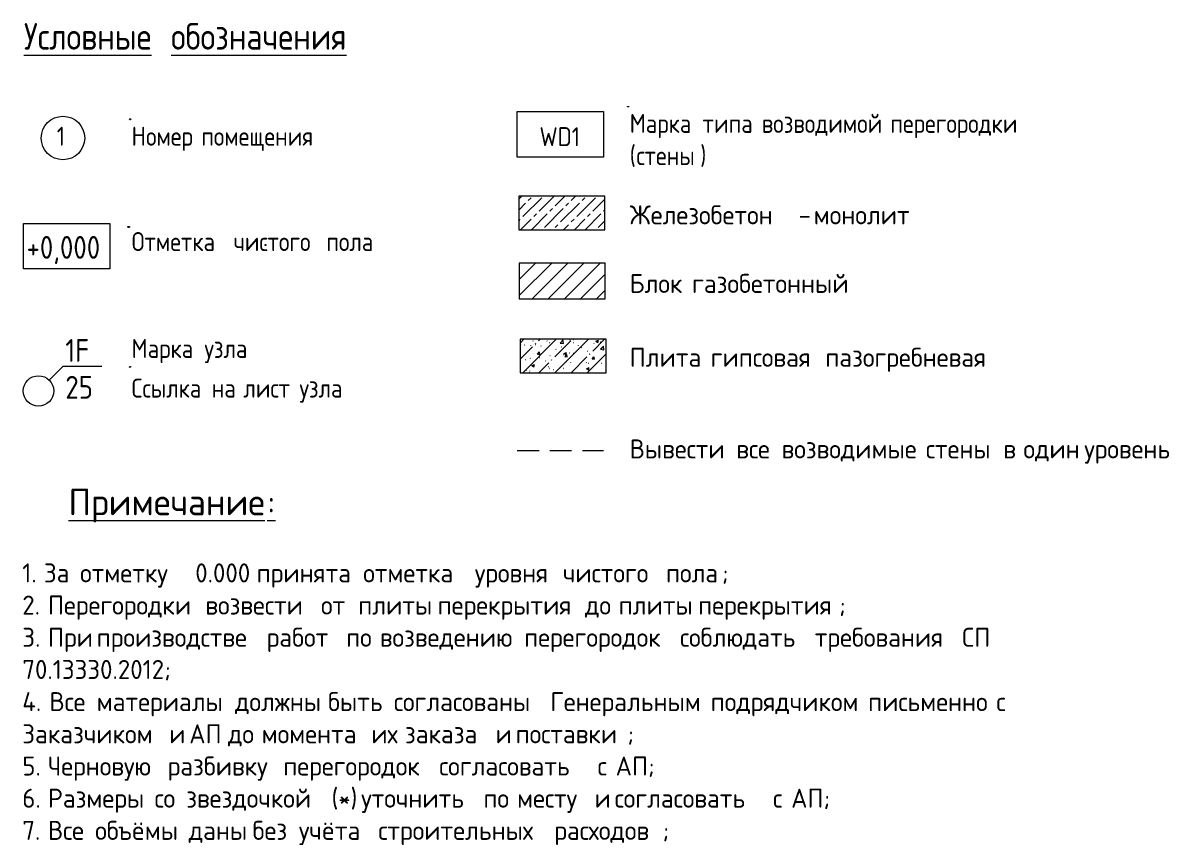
# Model space of a CAD drawing. Header units: millimetres. Extents: x 35787 to 244346, y -8553 to 29000.
# Drawn here: x 86032 to 96585, y -243 to 7327 of the extents above; entities that cross this region are included whole.
import ezdxf

# ---------------------------------------------------------------- set-up
doc = ezdxf.new("R2010")
doc.units = ezdxf.units.MM
doc.linetypes.add('ADSK_Штрих_ш2 п1', pattern=[300, 200, -100])
for name, color, linetype, lineweight in [('A-DETL', 7, 'Continuous', 9), ('A-DETL-1', 7, 'ADSK_Штрих_ш2 п1', 9), ('A-DETL-GENF', 7, 'Continuous', 9), ('G-ANNO-TEXT', 7, 'Continuous', 9)]:
    doc.layers.add(name, color=color, linetype=linetype, lineweight=lineweight)
for name, color, linetype, lineweight, true_color in [('A-DETL-GENF-3', 7, 'Continuous', 9, 0xe4eaf1), ('A-DETL-GENF-4', 9, 'Continuous', 9, 0x808080), ('A-DETL-GENF-5', 7, 'Continuous', 9, 0xc0c0c0), ('G-ANNO-TEXT-1', 7, 'Continuous', 9, 0x3c3c3c)]:
    doc.layers.add(name, color=color, linetype=linetype, lineweight=lineweight, true_color=true_color)
doc.styles.add('GOST Common_2', font='GOST_Common.ttf', dxfattribs={"height": 245})
doc.styles.add('GOST Common_3', font='GOST_Common.ttf', dxfattribs={"height": 175})
doc.styles.add('GOST Common_4', font='GOST_Common.ttf', dxfattribs={"width": 0.9, "height": 210})
doc.styles.add('GOST Common_5', font='GOST_Common.ttf', dxfattribs={"width": 0.9, "height": 175})
doc.styles.add('GOST Common_6', font='GOST_Common.ttf', dxfattribs={"width": 0.9, "height": 245})

msp = doc.modelspace()

# ---------------------------------------------------------------- hatches: boundary and pattern name
at = {"layer": 'A-DETL-GENF'}
h = msp.add_hatch(dxfattribs=at)
h.set_pattern_fill('FP_88', color=256, style=0, pattern_type=2)
h.set_pattern_definition([(45, (83409.144, 0), (98.99495, 197.9899), [245, -35, 35, -35])])
h.paths.add_polyline_path([(91389.9, 5423.3), (91389.9, 5731.7), (90597.4, 5731.7), (90597.4, 5423.3)])
at = {"layer": 'A-DETL-GENF-3'}
msp.add_hatch(color=256, dxfattribs=at).paths.add_polyline_path([(88271.5, 5279.5), (88271.5, 5284.5), (88258.8, 5284.5), (88258.8, 5279.5)])
at = {"layer": 'A-DETL-GENF-4'}
h = msp.add_hatch(dxfattribs=at)
h.set_pattern_fill('FP_89', color=256, style=0, pattern_type=2)
h.set_pattern_definition([(45, (83409.14, 0), (-74.2462, 74.2462), [])])
h.paths.add_polyline_path([(91394.3, 4786.5), (91394.3, 5115.7), (90601.8, 5115.7), (90601.8, 4786.5)])
at = {"layer": 'A-DETL-GENF-5'}
h = msp.add_hatch(dxfattribs=at)
h.set_pattern_fill('FP_90', color=256, style=0, pattern_type=2)
h.set_pattern_definition([(45, (83409.14, 0), (-148.4924, 148.4924), [210, -35, 7, -35]), (45, (83409.14, 148.4), (-148.4924, 148.4924), []), (50, (83409.14, 0), (251.0407, -21.9632), [26.25, -288.75]), (355, (83409.14, 0), (-48.5625, 263.267), [21, -231]), (100.451, (83430.06, -1.83), (202.48, 241.303), [22.309, -245.4]), (46.184, (83409.14, 70), (373.534, -57.933), [39.375, -433.125]), (96.636, (83440.27, 65.17), (327.13, 340.944), [33.464, -368.1]), (351.184, (83409.14, 70), (327.133, 340.94), [31.5, -346.5]), (21, (83444.14, 52.5), (208.917, -140.9164), [26.25, -288.75]), (326, (83444.14, 52.5), (85.161, 253.8024), [21, -231]), (71.451, (83461.55, 40.76), (294.079, 112.884), [22.309, -245.4]), (37.5, (83409.14, 0), (4.25595, 116.51285), [2.347, -225.853, 2.347, -232.153, -231.875]), (37.5, (83409.14, 0), (4.25595, 116.51285), [-462.7, 2.347, -229.528]), (7.5, (83409.14, 0), (92.0743, 138.0441), [2.347, -131.353, 2.347, -220.603, -88.375]), (7.5, (83409.14, 0), (92.0743, 138.0441), [-356.65, 2.347, -86.028]), (327.5, (83331.09, 0), (186.8379, -7.8942), [2.347, -85.153, 2.347, -270.653, -362.25]), (327.5, (83331.09, 0), (186.8379, -7.8942), [-360.5, 2.347, -359.903]), (317.5, (83296.1, 0), (204.1152, 35.0367), [2.347, -111.403, 2.347, -178.953, -257.25]), (317.5, (83296.1, 0), (204.1152, 35.0367), [-295.05, 2.347, -254.903])])
h.paths.add_polyline_path([(91403.1, 4105.8), (91403.1, 4414.3), (90610.6, 4414.3), (90610.6, 4105.8)])

# ---------------------------------------------------------------- linework, layer by layer
at = {"layer": 'A-DETL'}
for p, q in [((91599, 6557.9), (91610, 6557.9)), ((91599, 6553.8), (91599, 6557.9)), ((91610, 6553.8), (91599, 6553.8)), ((91610, 6557.9), (91610, 6553.8)), ((90583.8, 6513), (91376.3, 6513)), ((90583.8, 6091.3), (90583.8, 6513)), ((91376.3, 6513), (91376.3, 6091.3)), ((91376.3, 6091.3), (90583.8, 6091.3)), ((91389.9, 5731.7), (90597.4, 5731.7)), ((90597.4, 5731.7), (90597.4, 5423.3)), ((91389.9, 5423.3), (91389.9, 5731.7)), ((86998.9, 5452.4), (87012.7, 5452.4)), ((86998.9, 5446.9), (86998.9, 5452.4)), ((86998.9, 5446.9), (87012.7, 5446.9)), ((87012.7, 5452.4), (87012.7, 5446.9)), ((90597.4, 5423.3), (91389.9, 5423.3)), ((88271.5, 5284.5), (88258.8, 5284.5)), ((88258.8, 5284.5), (88258.8, 5279.5)), ((88258.8, 5279.5), (88271.5, 5279.5)), ((88271.5, 5279.5), (88271.5, 5284.5)), ((91394.3, 5115.7), (90601.8, 5115.7)), ((90601.8, 5115.7), (90601.8, 4786.5)), ((91394.3, 4786.5), (91394.3, 5115.7)), ((90601.8, 4786.5), (91394.3, 4786.5)), ((91403.1, 4414.3), (90610.6, 4414.3)), ((90610.6, 4414.3), (90610.6, 4105.8)), ((91403.1, 4105.8), (91403.1, 4414.3)), ((86398.9, 4162.9), (86273.9, 4037.9)), ((86758.9, 4162.9), (86398.9, 4162.9)), ((87016.4, 4159.3), (87020.1, 4162.9)), ((87020.1, 4162.9), (87028.5, 4162.9)), ((90610.6, 4105.8), (91403.1, 4105.8))]:
    msp.add_line(p, q, dxfattribs=at)
for centre, radius in [((86400.6, 6267.6), 200), ((87019.2, 6439.7), 5), ((87015.1, 4157.9), 1.85), ((86174.9, 3938.9), 140)]:
    msp.add_circle(centre, radius, dxfattribs=at)
at = {"layer": 'A-DETL-1'}
msp.add_line((90583.8, 3391.3), (91376.3, 3391.3), dxfattribs=at)
at = {"layer": 'G-ANNO-TEXT-1', "flags": 128}
msp.add_lwpolyline([(86036.8, 5479.9), (86830.6, 5479.9), (86830.6, 5062.7), (86036.8, 5062.7)], close=True, dxfattribs=at)

# ---------------------------------------------------------------- texts
at = {"layer": 'G-ANNO-TEXT', "attachment_point": 1}
for s, insert, char_height, width, style in [('\\LУсловные', (86040.9, 7325.6), 245, 1550.544, 'GOST Common_6'), ('\\L\\fGOST Common|b0|i0|c204|p34|;\\W.9;\\L ', (87320.3, 7325.6), 245, 90.911, 'GOST Common_6'), ('\\Lобозначения', (87395.3, 7325.6), 245, 2111.164, 'GOST Common_6'), ('Марка', (91618.6, 6489.6), 175, 747.493, 'GOST Common_5'), ('\\fGOST Common|b0|i0|c204|p34|;\\W.9; ', (92235.3, 6489.6), 175, 65.658, 'GOST Common_5'), ('\\fGOST Common|b0|i0|c204|p34|;\\W.9; ', (92781.2, 6489.6), 175, 65.658, 'GOST Common_5'), ('возводимой', (92835.4, 6489.6), 175, 1368.721, 'GOST Common_5'), ('\\fGOST Common|b0|i0|c204|p34|;\\W.9; ', (93964.7, 6489.6), 175, 65.658, 'GOST Common_5'), ('перегородки', (94018.9, 6489.6), 175, 1500.037, 'GOST Common_5'), ('\\fGOST Common|b0|i0|c204|p34|;\\W.9; ', (95256.5, 6489.6), 175, 65.658, 'GOST Common_5'), ('\\fGOST Common|b0|i0|c204|p34|;\\W.9;1', (86343.5, 6371.5), 175, 95.962, 'GOST Common_5'), ('Номер', (87032, 6371.5), 175, 712.139, 'GOST Common_5'), ('\\fGOST Common|b0|i0|c204|p34|;\\W.9; ', (87619.6, 6371.5), 175, 65.658, 'GOST Common_5'), ('\\fGOST Common|b0|i0|c204|p34|;\\W.9; ', (88744.7, 6371.5), 175, 65.658, 'GOST Common_5'), ('WD1', (90788.3, 6367.7), 175, 459.607, 'GOST Common_5'), ('типа', (92289.5, 6489.6), 175, 595.974, 'GOST Common_5'), ('помещения', (87673.8, 6371.5), 175, 1298.012, 'GOST Common_5'), ('\\fGOST Common|b0|i0|c204|p34|;\\W.9;(', (91618.6, 6193.3), 175, 75.759, 'GOST Common_5'), ('стены', (91681.1, 6193.3), 175, 712.139, 'GOST Common_5'), ('\\fGOST Common|b0|i0|c204|p34|;\\W.9;)', (92268.7, 6193.3), 175, 75.759, 'GOST Common_5'), ('Отметка', (87033.4, 5401.5), 175, 1070.734, 'GOST Common_5'), ('\\fGOST Common|b0|i0|c204|p34|;\\W.9; ', (87916.9, 5401.5), 175, 65.658, 'GOST Common_5'), ('\\fGOST Common|b0|i0|c204|p34|;\\W.9; ', (88771.1, 5401.5), 175, 65.658, 'GOST Common_5'), ('\\fGOST Common|b0|i0|c204|p34|;\\W.9; ', (89287.9, 5401.5), 175, 65.658, 'GOST Common_5'), ('чистого', (87971, 5401.5), 175, 969.721, 'GOST Common_5'), ('пола', (88825.3, 5401.5), 175, 560.62, 'GOST Common_5'), ('1F', (86422.3, 4416.3), 210, 282.835, 'GOST Common_4'), ('Марка', (87032.3, 4417.3), 175, 747.493, 'GOST Common_5'), ('\\fGOST Common|b0|i0|c204|p34|;\\W.9; ', (87649, 4417.3), 175, 65.658, 'GOST Common_5'), ('узла', (87703.2, 4417.3), 175, 550.519, 'GOST Common_5'), ('\\fGOST Common|b0|i0|c204|p34|;\\W.9; ', (88157.4, 4417.3), 175, 65.658, 'GOST Common_5'), ('25', (86422.3, 4077.1), 210, 323.24, 'GOST Common_4'), ('Ссылка', (87032.3, 4052.3), 175, 828.304, 'GOST Common_5'), ('\\fGOST Common|b0|i0|c204|p34|;\\W.9; ', (87715.7, 4052.3), 175, 65.658, 'GOST Common_5'), ('\\fGOST Common|b0|i0|c204|p34|;\\W.9; ', (88007.4, 4052.3), 175, 65.658, 'GOST Common_5'), ('\\fGOST Common|b0|i0|c204|p34|;\\W.9; ', (88524.1, 4052.3), 175, 65.658, 'GOST Common_5'), ('узла', (88578.3, 4052.3), 175, 550.519, 'GOST Common_5'), ('на', (87769.9, 4052.3), 175, 287.886, 'GOST Common_5'), ('лист', (88061.6, 4052.3), 175, 560.62, 'GOST Common_5')]:
    msp.add_mtext(s, dxfattribs=dict(at, insert=insert, char_height=char_height, width=width, style=style))
at = {"layer": 'G-ANNO-TEXT-1', "attachment_point": 1}
for s, insert, char_height, width, style in [('Железобетон', (91618.6, 5647.3), 175, 1756.497, 'GOST Common_3'), ('монолит', (93313.2, 5647.3), 175, 1116.751, 'GOST Common_3'), (' - ', (93067.8, 5647.3), 175, 297.426, 'GOST Common_3'), ('+0,000', (86064.8, 5365.5), 210, 888.911, 'GOST Common_4'), ('Блок', (91618.6, 5015.9), 175, 622.911, 'GOST Common_3'), ('\\fGOST Common|b0|i0|c204|p34|; ', (92132.5, 5015.9), 175, 72.954, 'GOST Common_3'), ('газобетонный', (92192.7, 5015.9), 175, 1879.957, 'GOST Common_3'), ('Плита', (91618.6, 4335.9), 175, 830.548, 'GOST Common_3'), ('\\fGOST Common|b0|i0|c204|p34|; ', (92303.9, 4335.9), 175, 72.954, 'GOST Common_3'), ('\\fGOST Common|b0|i0|c204|p34|; ', (93359.5, 4335.9), 175, 72.954, 'GOST Common_3'), ('пазогребневая', (93419.7, 4335.9), 175, 1992.193, 'GOST Common_3'), ('гипсовая', (92364, 4335.9), 175, 1206.54, 'GOST Common_3'), ('Вывести', (91618.6, 3492.3), 175, 1116.751, 'GOST Common_3'), ('\\fGOST Common|b0|i0|c204|p34|; ', (92540, 3492.3), 175, 72.954, 'GOST Common_3'), ('\\fGOST Common|b0|i0|c204|p34|; ', (92956.7, 3492.3), 175, 72.954, 'GOST Common_3'), ('\\fGOST Common|b0|i0|c204|p34|; ', (94285.6, 3492.3), 175, 72.954, 'GOST Common_3'), ('\\fGOST Common|b0|i0|c204|p34|; ', (94998.6, 3492.3), 175, 72.954, 'GOST Common_3'), ('\\fGOST Common|b0|i0|c204|p34|; ', (95183.8, 3492.3), 175, 72.954, 'GOST Common_3'), ('\\fGOST Common|b0|i0|c204|p34|; ', (95744.1, 3492.3), 175, 72.954, 'GOST Common_3'), ('все', (92600.2, 3492.3), 175, 432.11, 'GOST Common_3'), ('возводимые', (93016.9, 3492.3), 175, 1537.637, 'GOST Common_3'), ('стены', (94345.8, 3492.3), 175, 791.266, 'GOST Common_3'), ('\\fGOST Common|b0|i0|c204|p34|;в', (95058.8, 3492.3), 175, 151.519, 'GOST Common_3'), ('один', (95244, 3492.3), 175, 606.076, 'GOST Common_3'), ('уровень', (95804.3, 3492.3), 175, 1060.633, 'GOST Common_3'), ('\\LПримечание', (86451.6, 3038.8), 245, 2216.666, 'GOST Common_2'), ('\\L\\fGOST Common|b0|i0|c204|p34|;\\L:', (88280.6, 3038.8), 245, 89.789, 'GOST Common_2'), ('1. ', (86025.8, 2350.7), 175, 241.308, 'GOST Common_3'), ('За', (86224.9, 2350.7), 175, 331.097, 'GOST Common_3'), ('\\fGOST Common|b0|i0|c204|p34|; ', (86498.1, 2350.7), 175, 72.954, 'GOST Common_3'), (' 0.000 ', (87512.1, 2350.7), 175, 813.713, 'GOST Common_3'), ('\\fGOST Common|b0|i0|c204|p34|; ', (89104.9, 2350.7), 175, 72.954, 'GOST Common_3'), ('\\fGOST Common|b0|i0|c204|p34|; ', (90132.8, 2350.7), 175, 72.954, 'GOST Common_3'), ('\\fGOST Common|b0|i0|c204|p34|; ', (90943.1, 2350.7), 175, 72.954, 'GOST Common_3'), ('\\fGOST Common|b0|i0|c204|p34|; ', (91892.3, 2350.7), 175, 72.954, 'GOST Common_3'), ('отметку', (86558.3, 2350.7), 175, 1156.033, 'GOST Common_3'), ('принята', (88183.5, 2350.7), 175, 1116.751, 'GOST Common_3'), ('отметка', (89165.1, 2350.7), 175, 1172.869, 'GOST Common_3'), ('уровня', (90193, 2350.7), 175, 909.114, 'GOST Common_3'), ('чистого', (91003.3, 2350.7), 175, 1077.468, 'GOST Common_3'), ('пола', (91952.5, 2350.7), 175, 622.911, 'GOST Common_3'), ('\\fGOST Common|b0|i0|c204|p34|;;', (92466.4, 2350.7), 175, 72.954, 'GOST Common_3'), ('2. ', (86025.8, 2054.4), 175, 286.202, 'GOST Common_3'), ('Перегородки', (86261.9, 2054.4), 175, 1683.544, 'GOST Common_3'), ('\\fGOST Common|b0|i0|c204|p34|; ', (87651, 2054.4), 175, 72.954, 'GOST Common_3'), ('возвести', (87711.2, 2054.4), 175, 1217.763, 'GOST Common_3'), ('\\fGOST Common|b0|i0|c204|p34|; ', (88715.9, 2054.4), 175, 72.954, 'GOST Common_3'), ('\\fGOST Common|b0|i0|c204|p34|; ', (89058.6, 2054.4), 175, 72.954, 'GOST Common_3'), ('\\fGOST Common|b0|i0|c204|p34|; ', (89790.2, 2054.4), 175, 72.954, 'GOST Common_3'), ('\\fGOST Common|b0|i0|c204|p34|; ', (91146.8, 2054.4), 175, 72.954, 'GOST Common_3'), ('\\fGOST Common|b0|i0|c204|p34|; ', (91457, 2054.4), 175, 72.954, 'GOST Common_3'), ('\\fGOST Common|b0|i0|c204|p34|; ', (92188.6, 2054.4), 175, 72.954, 'GOST Common_3'), ('от', (88776.1, 2054.4), 175, 342.321, 'GOST Common_3'), ('плиты', (89118.8, 2054.4), 175, 813.713, 'GOST Common_3'), ('перекрытия', (89850.4, 2054.4), 175, 1571.307, 'GOST Common_3'), ('до', (91207, 2054.4), 175, 303.038, 'GOST Common_3'), ('плиты', (91517.2, 2054.4), 175, 813.713, 'GOST Common_3'), ('перекрытия', (92248.8, 2054.4), 175, 1571.307, 'GOST Common_3'), ('\\fGOST Common|b0|i0|c204|p34|;;', (93545.3, 2054.4), 175, 72.954, 'GOST Common_3'), ('3. ', (86025.8, 1758), 175, 286.202, 'GOST Common_3'), ('При', (86261.9, 1758), 175, 471.392, 'GOST Common_3'), ('\\fGOST Common|b0|i0|c204|p34|; ', (86650.9, 1758), 175, 72.954, 'GOST Common_3'), ('производстве', (86711.1, 1758), 175, 1823.839, 'GOST Common_3'), ('\\fGOST Common|b0|i0|c204|p34|; ', (88215.9, 1758), 175, 72.954, 'GOST Common_3'), ('работ', (88276.1, 1758), 175, 813.713, 'GOST Common_3'), ('\\fGOST Common|b0|i0|c204|p34|; ', (88947.5, 1758), 175, 72.954, 'GOST Common_3'), ('по', (89007.7, 1758), 175, 303.038, 'GOST Common_3'), ('\\fGOST Common|b0|i0|c204|p34|; ', (89257.7, 1758), 175, 72.954, 'GOST Common_3'), ('возведению', (89317.9, 1758), 175, 1537.637, 'GOST Common_3'), ('\\fGOST Common|b0|i0|c204|p34|; ', (90586.6, 1758), 175, 72.954, 'GOST Common_3'), ('перегородок', (90646.7, 1758), 175, 1666.708, 'GOST Common_3'), ('\\fGOST Common|b0|i0|c204|p34|; ', (92021.9, 1758), 175, 72.954, 'GOST Common_3'), ('соблюдать', (92082.1, 1758), 175, 1431.012, 'GOST Common_3'), ('\\fGOST Common|b0|i0|c204|p34|; ', (93262.8, 1758), 175, 72.954, 'GOST Common_3'), ('требования', (93323, 1758), 175, 1571.307, 'GOST Common_3'), ('\\fGOST Common|b0|i0|c204|p34|; ', (94619.5, 1758), 175, 72.954, 'GOST Common_3'), ('СП', (94679.7, 1758), 175, 319.873, 'GOST Common_3'), ('\\fGOST Common|b0|i0|c204|p34|; ', (94943.6, 1758), 175, 72.954, 'GOST Common_3'), ('70.13330.2012;', (86025.8, 1461.7), 175, 1773.333, 'GOST Common_3'), ('4. ', (86025.8, 1165.4), 175, 303.038, 'GOST Common_3'), ('Все', (86275.8, 1165.4), 175, 454.557, 'GOST Common_3'), ('\\fGOST Common|b0|i0|c204|p34|; ', (86650.9, 1165.4), 175, 72.954, 'GOST Common_3'), ('\\fGOST Common|b0|i0|c204|p34|; ', (87924.2, 1165.4), 175, 72.954, 'GOST Common_3'), ('\\fGOST Common|b0|i0|c204|p34|; ', (88780.8, 1165.4), 175, 72.954, 'GOST Common_3'), ('быть', (88841, 1165.4), 175, 662.194, 'GOST Common_3'), ('\\fGOST Common|b0|i0|c204|p34|; ', (89387.3, 1165.4), 175, 72.954, 'GOST Common_3'), ('\\fGOST Common|b0|i0|c204|p34|; ', (90827.3, 1165.4), 175, 72.954, 'GOST Common_3'), ('Генеральным', (90887.5, 1165.4), 175, 1717.215, 'GOST Common_3'), ('\\fGOST Common|b0|i0|c204|p34|; ', (92304.4, 1165.4), 175, 72.954, 'GOST Common_3'), ('\\fGOST Common|b0|i0|c204|p34|; ', (93753.6, 1165.4), 175, 72.954, 'GOST Common_3'), ('\\fGOST Common|b0|i0|c204|p34|; ', (94934.3, 1165.4), 175, 72.954, 'GOST Common_3'), ('\\fGOST Common|b0|i0|c204|p34|; ', (95101, 1165.4), 175, 72.954, 'GOST Common_3'), ('материалы', (86711.1, 1165.4), 175, 1470.295, 'GOST Common_3'), ('должны', (87984.4, 1165.4), 175, 965.232, 'GOST Common_3'), ('согласованы', (89447.5, 1165.4), 175, 1672.32, 'GOST Common_3'), ('подрядчиком', (92364.6, 1165.4), 175, 1683.544, 'GOST Common_3'), ('письменно', (93813.8, 1165.4), 175, 1358.059, 'GOST Common_3'), ('\\fGOST Common|b0|i0|c204|p34|;с', (94994.5, 1165.4), 175, 129.072, 'GOST Common_3'), ('Заказчиком', (86025.8, 869), 175, 1565.696, 'GOST Common_3'), ('\\fGOST Common|b0|i0|c204|p34|; ', (87317.6, 869), 175, 72.954, 'GOST Common_3'), ('\\fGOST Common|b0|i0|c204|p34|; ', (87502.8, 869), 175, 72.954, 'GOST Common_3'), ('АП', (87563, 869), 175, 359.156, 'GOST Common_3'), ('\\fGOST Common|b0|i0|c204|p34|; ', (87859.4, 869), 175, 72.954, 'GOST Common_3'), ('\\fGOST Common|b0|i0|c204|p34|; ', (88169.6, 869), 175, 72.954, 'GOST Common_3'), ('\\fGOST Common|b0|i0|c204|p34|; ', (89179, 869), 175, 72.954, 'GOST Common_3'), ('\\fGOST Common|b0|i0|c204|p34|; ', (89489.2, 869), 175, 72.954, 'GOST Common_3'), ('\\fGOST Common|b0|i0|c204|p34|; ', (90322.6, 869), 175, 72.954, 'GOST Common_3'), ('\\fGOST Common|b0|i0|c204|p34|; ', (90507.8, 869), 175, 72.954, 'GOST Common_3'), ('\\fGOST Common|b0|i0|c204|p34|;и', (87377.8, 869), 175, 151.519, 'GOST Common_3'), ('до', (87919.6, 869), 175, 303.038, 'GOST Common_3'), ('момента', (88229.8, 869), 175, 1150.422, 'GOST Common_3'), ('их', (89239.2, 869), 175, 303.038, 'GOST Common_3'), ('заказа', (89549.4, 869), 175, 937.173, 'GOST Common_3'), ('\\fGOST Common|b0|i0|c204|p34|;и', (90382.8, 869), 175, 151.519, 'GOST Common_3'), ('поставки', (90568, 869), 175, 1245.822, 'GOST Common_3'), ('\\fGOST Common|b0|i0|c204|p34|;;', (91595.9, 869), 175, 72.954, 'GOST Common_3'), ('5. ', (86025.8, 572.7), 175, 286.202, 'GOST Common_3'), ('Черновую', (86261.9, 572.7), 175, 1262.658, 'GOST Common_3'), ('\\fGOST Common|b0|i0|c204|p34|; ', (87303.7, 572.7), 175, 72.954, 'GOST Common_3'), ('разбивку', (87363.9, 572.7), 175, 1217.763, 'GOST Common_3'), ('\\fGOST Common|b0|i0|c204|p34|; ', (88368.7, 572.7), 175, 72.954, 'GOST Common_3'), ('\\fGOST Common|b0|i0|c204|p34|; ', (89804, 572.7), 175, 72.954, 'GOST Common_3'), ('\\fGOST Common|b0|i0|c204|p34|; ', (91262.6, 572.7), 175, 72.954, 'GOST Common_3'), ('\\fGOST Common|b0|i0|c204|p34|; ', (91429.3, 572.7), 175, 72.954, 'GOST Common_3'), ('АП', (91489.4, 572.7), 175, 359.156, 'GOST Common_3'), ('перегородок', (88428.9, 572.7), 175, 1666.708, 'GOST Common_3'), ('согласовать', (89864.2, 572.7), 175, 1694.767, 'GOST Common_3'), ('\\fGOST Common|b0|i0|c204|p34|;с', (91322.8, 572.7), 175, 129.072, 'GOST Common_3'), ('\\fGOST Common|b0|i0|c204|p34|;;', (91785.8, 572.7), 175, 72.954, 'GOST Common_3'), ('6. ', (86025.8, 276.4), 175, 286.202, 'GOST Common_3'), ('Размеры', (86261.9, 276.4), 175, 1116.751, 'GOST Common_3'), ('\\fGOST Common|b0|i0|c204|p34|; ', (87183.4, 276.4), 175, 72.954, 'GOST Common_3'), ('со', (87243.5, 276.4), 175, 280.591, 'GOST Common_3'), ('\\fGOST Common|b0|i0|c204|p34|; ', (87475.1, 276.4), 175, 72.954, 'GOST Common_3'), ('звездочкой', (87535.2, 276.4), 175, 1492.742, 'GOST Common_3'), (' (*) ', (88766.9, 276.4), 175, 460.169, 'GOST Common_3'), ('уточнить', (89146.6, 276.4), 175, 1290.717, 'GOST Common_3'), ('\\fGOST Common|b0|i0|c204|p34|; ', (90211.5, 276.4), 175, 72.954, 'GOST Common_3'), ('по', (90271.7, 276.4), 175, 303.038, 'GOST Common_3'), ('\\fGOST Common|b0|i0|c204|p34|; ', (90521.7, 276.4), 175, 72.954, 'GOST Common_3'), ('месту', (90581.9, 276.4), 175, 791.266, 'GOST Common_3'), ('\\fGOST Common|b0|i0|c204|p34|; ', (91234.8, 276.4), 175, 72.954, 'GOST Common_3'), ('\\fGOST Common|b0|i0|c204|p34|;и', (91295, 276.4), 175, 151.519, 'GOST Common_3'), ('\\fGOST Common|b0|i0|c204|p34|; ', (91420, 276.4), 175, 72.954, 'GOST Common_3'), ('согласовать', (91480.2, 276.4), 175, 1694.767, 'GOST Common_3'), ('\\fGOST Common|b0|i0|c204|p34|; ', (92878.5, 276.4), 175, 72.954, 'GOST Common_3'), ('\\fGOST Common|b0|i0|c204|p34|;с', (92938.7, 276.4), 175, 129.072, 'GOST Common_3'), ('\\fGOST Common|b0|i0|c204|p34|; ', (93045.2, 276.4), 175, 72.954, 'GOST Common_3'), ('АП', (93105.4, 276.4), 175, 359.156, 'GOST Common_3'), ('\\fGOST Common|b0|i0|c204|p34|;;', (93401.7, 276.4), 175, 72.954, 'GOST Common_3'), ('7. ', (86025.8, -20), 175, 286.202, 'GOST Common_3'), ('Все', (86261.9, -20), 175, 454.557, 'GOST Common_3'), ('\\fGOST Common|b0|i0|c204|p34|; ', (86637, -20), 175, 72.954, 'GOST Common_3'), ('объёмы', (86697.2, -20), 175, 970.844, 'GOST Common_3'), ('\\fGOST Common|b0|i0|c204|p34|; ', (87498.2, -20), 175, 72.954, 'GOST Common_3'), ('даны', (87558.4, -20), 175, 639.747, 'GOST Common_3'), ('\\fGOST Common|b0|i0|c204|p34|; ', (88086.2, -20), 175, 72.954, 'GOST Common_3'), ('без', (88146.4, -20), 175, 443.333, 'GOST Common_3'), ('\\fGOST Common|b0|i0|c204|p34|; ', (88512.2, -20), 175, 72.954, 'GOST Common_3'), ('учёта', (88572.4, -20), 175, 813.713, 'GOST Common_3'), ('\\fGOST Common|b0|i0|c204|p34|; ', (89243.8, -20), 175, 72.954, 'GOST Common_3'), ('строительных', (89304, -20), 175, 1891.181, 'GOST Common_3'), ('\\fGOST Common|b0|i0|c204|p34|; ', (90864.4, -20), 175, 72.954, 'GOST Common_3'), ('расходов', (90924.6, -20), 175, 1206.54, 'GOST Common_3'), ('\\fGOST Common|b0|i0|c204|p34|;;', (91920.1, -20), 175, 72.954, 'GOST Common_3')]:
    msp.add_mtext(s, dxfattribs=dict(at, insert=insert, char_height=char_height, width=width, style=style))

doc.saveas('drawing.dxf')
